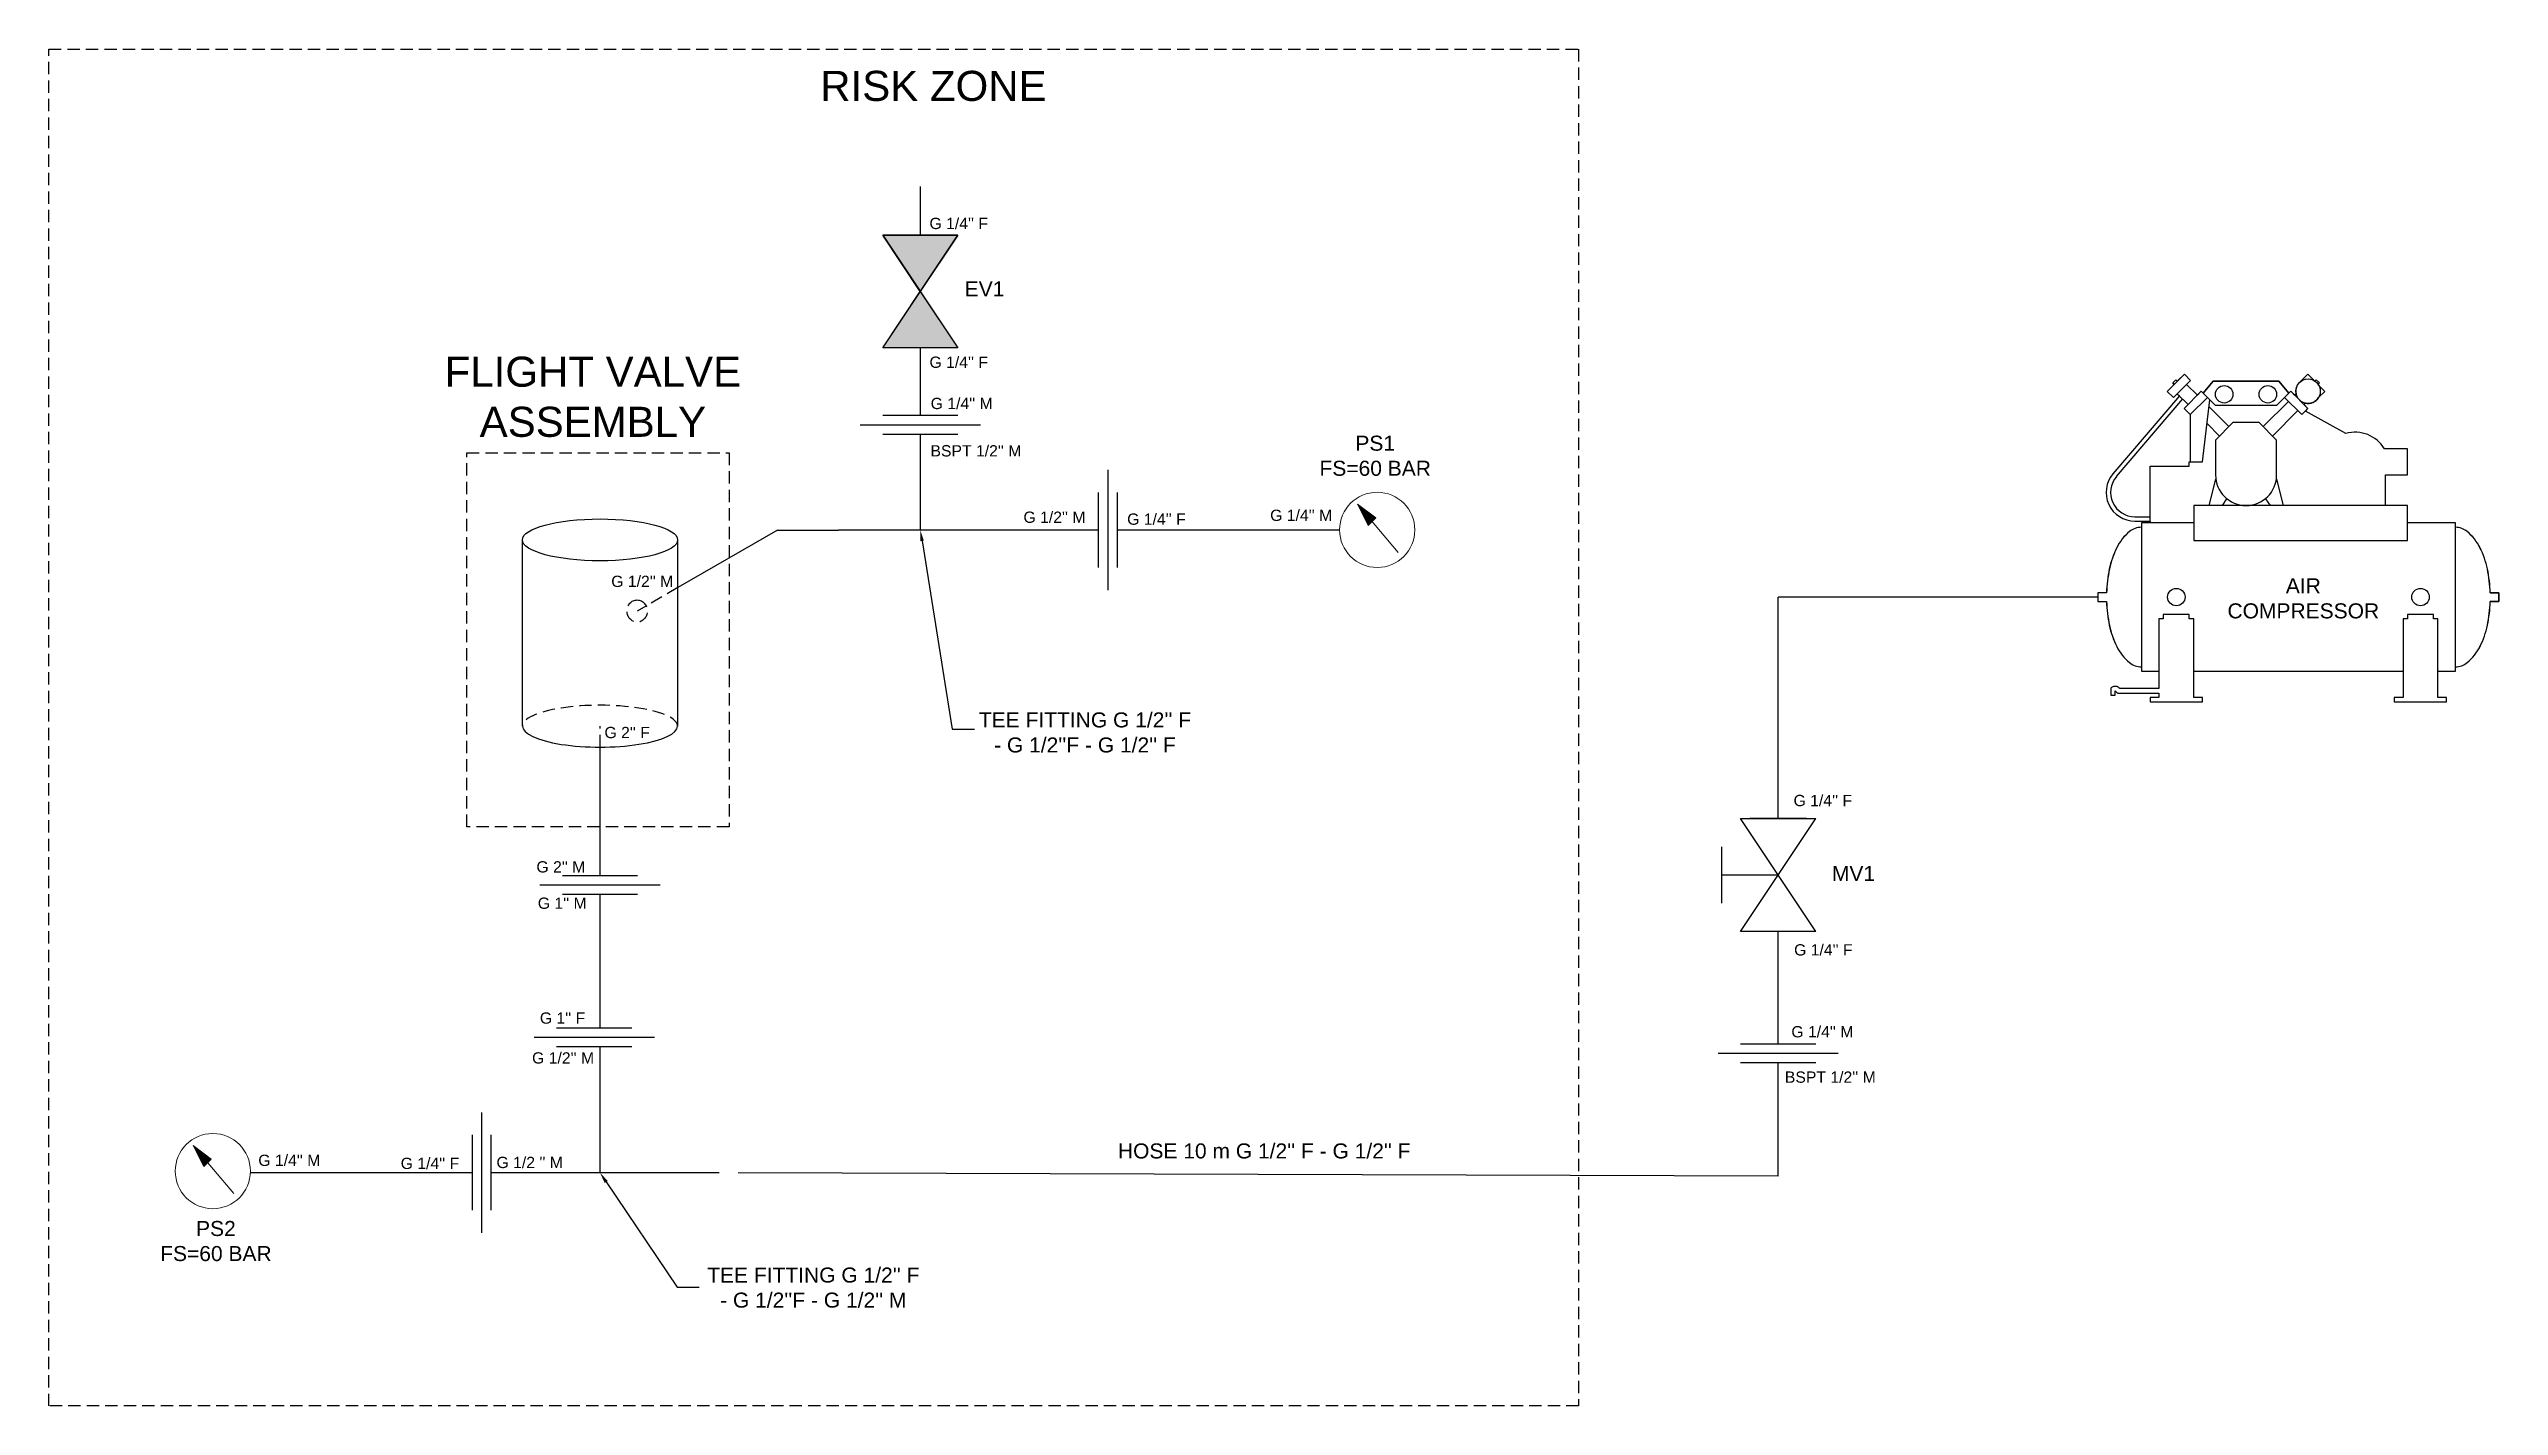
# Model space of a CAD drawing. Header units: millimetres. Extents: x 3511.9 to 3551.7, y 1301 to 1323.
import ezdxf
from ezdxf import colors
from ezdxf.entities.mleader import LeaderData, LeaderLine
from ezdxf.enums import TextEntityAlignment as Align
from ezdxf.math import Vec2, Vec3

# ---------------------------------------------------------------- set-up
doc = ezdxf.new("R2010")
doc.units = ezdxf.units.MM
doc.linetypes.add('TransientTextAxis', pattern=[0.3, 0.2, -0.1, 0, 0])
doc.layers.add('SYMS', color=7, linetype='Continuous')
doc.styles.add('SIMPLEX', font='SIMPLEX')
doc.styles.get("Standard").update_dxf_attribs({"font": 'arial.ttf'})
doc.styles.add('WD', font='romans.shx')

# ---------------------------------------------------------------- blocks, each defined once
blk = doc.blocks.new('HC1_AIR_COMPRESSOR')
at = {"ltscale": 3.2258}
for p, q in [((0.498, 1.473), (0.621, 1.596)), ((0.621, 1.596), (0.665, 1.552)), ((1.505, 1.596), (1.46, 1.552)), ((1.548, 1.553), (1.505, 1.596)), ((0.585, 1.443), (0.109, 0.883)), ((0.607, 1.42), (0.133, 0.863)), ((0.542, 1.429), (0.498, 1.473)), ((0.537, 1.535), (0.559, 1.557)), ((0.548, 1.524), (0.537, 1.535)), ((0.665, 1.552), (0.542, 1.429)), ((0.559, 1.557), (0.57, 1.546)), ((0.648, 1.38), (0.57, 1.457)), ((0.619, 1.352), (0.742, 1.475)), ((0.714, 1.446), (0.637, 1.524)), ((0.786, 1.43), (0.663, 1.308)), ((0.742, 1.475), (0.842, 1.375)), ((0.75, 0.969), (0.804, 1.412)), ((0.756, 1.46), (0.828, 1.547)), ((0.828, 1.547), (1.297, 1.547)), ((1.284, 1.375), (1.383, 1.475)), ((1.297, 1.547), (1.369, 1.46)), ((1.462, 1.308), (1.339, 1.43)), ((1.383, 1.475), (1.506, 1.352)), ((1.411, 1.446), (1.421, 1.456)), ((1.46, 1.552), (1.462, 1.551)), ((1.566, 1.557), (1.555, 1.546)), ((1.588, 1.535), (1.566, 1.557)), ((1.577, 1.524), (1.588, 1.535)), ((1.582, 1.43), (1.583, 1.429)), ((1.583, 1.429), (1.628, 1.473)), ((1.628, 1.473), (1.585, 1.516)), ((0.663, 1.308), (0.619, 1.352)), ((0.663, 1.308), (0.663, 0.969)), ((0.873, 1.154), (0.784, 1.244)), ((0.94, 1.221), (0.798, 1.362)), ((0.842, 1.375), (1.284, 1.375)), ((0.969, 1.25), (0.844, 1.125)), ((1.156, 1.25), (0.969, 1.25)), ((1.281, 1.125), (1.156, 1.25)), ((1.186, 1.221), (1.367, 1.402)), ((1.252, 1.154), (1.434, 1.336)), ((1.506, 1.352), (1.462, 1.308)), ((1.478, 1.38), (1.487, 1.39)), ((1.777, 1.172), (1.488, 1.333)), ((0.844, 1.125), (0.844, 0.875)), ((1.281, 0.875), (1.281, 1.125)), ((2.219, 1.062), (2.054, 1.062)), ((2.219, 0.875), (2.219, 1.062)), ((0.375, 0.531), (0.375, 0.937)), ((0.375, 0.937), (0.656, 0.937)), ((0.656, 0.937), (0.656, 0.969)), ((0.656, 0.969), (0.75, 0.969)), ((0.844, 0.844), (0.797, 0.656)), ((0.922, 0.703), (0.891, 0.656)), ((1.203, 0.703), (1.235, 0.656)), ((1.281, 0.844), (1.328, 0.656)), ((2.063, 0.656), (2.063, 0.875)), ((2.063, 0.875), (2.219, 0.875)), ((0.266, 0.576), (0.375, 0.576)), ((0.266, 0.544), (0.375, 0.544)), ((0.688, 0.531), (0.313, 0.531)), ((0.313, 0.531), (0.313, -0.531)), ((0.688, 0.656), (0.688, 0.406)), ((2.219, 0.656), (0.688, 0.656)), ((2.219, 0.406), (2.219, 0.656)), ((2.563, 0.531), (2.219, 0.531)), ((2.563, -0.531), (2.563, 0.531)), ((0.688, 0.406), (2.219, 0.406)), ((0.063, 0.031), (0, 0.031)), ((0, 0.031), (0, -0.031)), ((2.812, 0.031), (2.875, 0.031)), ((2.875, 0.031), (2.875, -0.031)), ((0, -0.031), (0.063, -0.031)), ((0.469, -0.156), (0.438, -0.156)), ((0.438, -0.156), (0.438, -0.656)), ((0.469, -0.125), (0.469, -0.156)), ((0.656, -0.125), (0.469, -0.125)), ((0.656, -0.156), (0.656, -0.125)), ((0.688, -0.156), (0.656, -0.156)), ((0.688, -0.719), (0.688, -0.156)), ((2.219, -0.156), (2.188, -0.156)), ((2.188, -0.156), (2.188, -0.719)), ((2.219, -0.125), (2.219, -0.156)), ((2.406, -0.125), (2.219, -0.125)), ((2.406, -0.156), (2.406, -0.125)), ((2.438, -0.156), (2.406, -0.156)), ((2.438, -0.719), (2.438, -0.156)), ((2.875, -0.031), (2.812, -0.031)), ((0.094, -0.656), (0.094, -0.703)), ((0.125, -0.703), (0.125, -0.672)), ((0.125, -0.672), (0.141, -0.688)), ((0.141, -0.688), (0.438, -0.688)), ((0.438, -0.656), (0.156, -0.656)), ((0.313, -0.531), (0.438, -0.531)), ((0.438, -0.688), (0.438, -0.719)), ((0.688, -0.531), (2.188, -0.531)), ((2.438, -0.531), (2.563, -0.531)), ((0.094, -0.703), (0.125, -0.703)), ((0.438, -0.719), (0.375, -0.719)), ((0.375, -0.719), (0.375, -0.75)), ((0.75, -0.719), (0.688, -0.719)), ((0.75, -0.75), (0.75, -0.719)), ((2.188, -0.719), (2.125, -0.719)), ((2.125, -0.719), (2.125, -0.75)), ((2.125, -0.75), (2.5, -0.75)), ((2.5, -0.719), (2.438, -0.719)), ((2.5, -0.75), (2.5, -0.719))]:
    blk.add_line(p, q, dxfattribs=at)
at = {"ltscale": 25.4, "flags": 128}
blk.add_lwpolyline([(2.792, 0.202, 0.064948), (2.739, 0.354, 0.104203), (2.647, 0.469, 0.174705), (2.563, 0.5), (2.563, 0.531), (2.219, 0.531), (2.219, 0.656), (2.063, 0.656), (2.063, 0.875), (2.219, 0.875), (2.219, 1.062), (2.054, 1.062, 0.339438), (1.777, 1.172), (1.488, 1.333), (1.506, 1.352), (1.478, 1.38), (1.487, 1.39, 0.324447), (1.582, 1.43), (1.583, 1.429), (1.628, 1.473), (1.577, 1.524), (1.588, 1.535), (1.566, 1.557), (1.555, 1.546), (1.505, 1.596), (1.46, 1.552), (1.462, 1.551, 0.324447), (1.421, 1.456), (1.411, 1.446), (1.383, 1.475), (1.369, 1.46), (1.297, 1.547), (0.828, 1.547), (0.756, 1.46), (0.742, 1.475), (0.714, 1.446), (0.637, 1.524), (0.665, 1.552), (0.621, 1.596), (0.57, 1.546), (0.559, 1.557), (0.537, 1.535), (0.548, 1.524), (0.498, 1.473), (0.542, 1.429), (0.57, 1.457), (0.585, 1.443), (0.109, 0.883, 0.639378), (0.266, 0.544), (0.375, 0.544), (0.375, 0.531), (0.313, 0.531), (0.313, 0.5, 0.174705), (0.228, 0.469, 0.104203), (0.136, 0.354, 0.064948), (0.083, 0.202, 0.043245), (0.063, 0.031), (0, 0.031), (0, -0.031), (0.063, -0.031, 0.043245), (0.083, -0.202, 0.064948), (0.136, -0.354, 0.104203), (0.228, -0.469, 0.174705), (0.313, -0.5), (0.313, -0.531), (0.438, -0.531), (0.438, -0.656), (0.156, -0.656, 0.168649), (0.154, -0.651, 0.105215), (0.147, -0.645, 0.067398), (0.138, -0.641, 0.053549), (0.125, -0.64, 0.053549), (0.113, -0.641, 0.067398), (0.103, -0.645, 0.105215), (0.096, -0.651, 0.168649), (0.094, -0.656), (0.094, -0.703), (0.125, -0.703), (0.125, -0.672), (0.141, -0.688), (0.438, -0.688), (0.438, -0.719), (0.375, -0.719), (0.375, -0.75), (0.75, -0.75), (0.75, -0.719), (0.688, -0.719), (0.688, -0.531), (2.188, -0.531), (2.188, -0.719), (2.125, -0.719), (2.125, -0.75), (2.5, -0.75), (2.5, -0.719), (2.438, -0.719), (2.438, -0.531), (2.563, -0.531), (2.563, -0.5, 0.174705), (2.647, -0.469, 0.104203), (2.739, -0.354, 0.064948), (2.792, -0.202, 0.043245), (2.812, -0.031), (2.875, -0.031), (2.875, 0.031), (2.812, 0.031, 0.043245)], format="xyb", close=True, dxfattribs=at)
at = {"ltscale": 3.2258}
for centre, radius in [((0.906, 1.453), 0.0625), ((1.219, 1.453), 0.0625), ((1.507, 1.475), 0.0879), ((0.563, 0), 0.0625), ((2.313, 0), 0.0625)]:
    blk.add_circle(centre, radius, dxfattribs=at)
for centre, radius, start, end in [((1.844, 0.937), 0.244, 30.807, 105.8036), ((0.266, 0.75), 0.206, 139.6241, 270), ((0.266, 0.75), 0.174, 139.6241, 270), ((1.063, 0.875), 0.219, 180, 0), ((0.69, 0.077), 0.619, 153.4349, 168.2991), ((0.457, 0.193), 0.359, 129.6393, 153.4349), ((0.313, 0.367), 0.133, 90, 129.6393), ((2.563, 0.367), 0.133, 50.3607, 90), ((2.418, 0.193), 0.359, 26.5651, 50.3607), ((2.186, 0.077), 0.619, 11.7009, 26.5651), ((1.06, 0), 0.997, 168.2991, 178.204), ((1.816, 0), 0.997, 1.796, 11.7009), ((1.06, 0), 0.997, 181.796, 191.7009), ((1.816, 0), 0.997, 348.2991, 358.204), ((0.69, -0.077), 0.619, 191.7009, 206.5651), ((2.186, -0.077), 0.619, 333.4349, 348.2991), ((0.457, -0.193), 0.359, 206.5651, 230.3607), ((0.313, -0.367), 0.133, 230.3607, 270), ((2.563, -0.367), 0.133, 270, 309.6393), ((2.418, -0.193), 0.359, 309.6393, 333.4349), ((0.103, -0.656), 0.00906, 141.7088, 180), ((0.114, -0.665), 0.0225, 117.6838, 141.7088), ((0.121, -0.678), 0.0376, 102.2607, 117.6838), ((0.125, -0.699), 0.0594, 90, 102.2607), ((0.125, -0.699), 0.0594, 77.7393, 90), ((0.13, -0.678), 0.0376, 62.3162, 77.7393), ((0.137, -0.665), 0.0225, 38.2912, 62.3162), ((0.147, -0.656), 0.00906, 0, 38.2912)]:
    blk.add_arc(centre, radius, start, end, dxfattribs=at)
at = {"style": 'WD'}
blk.add_attdef('XREF', (2.671, 0.574), '', height=0.0625, rotation=0.0625, dxfattribs=at)
for tag, p in [('INST', (1.439, 0.172)), ('LOC', (1.435, -0.001)), ('TAG1', (1.422, -0.199))]:
    blk.add_attdef(tag, text='', height=0.125, dxfattribs=at).set_placement(p, align=Align.CENTER)
blk.add_attdef('TERM01', text='', height=0.0625, dxfattribs=at).set_placement((-0.041, 0.022), align=Align.RIGHT)
for tag, p, height in [('X4TERM01', (0, 0), 0.005), ('X1TERM02', (2.875, 0), 0.005), ('TERM02', (2.884, 0.019), 0.0625), ('RATING1', (2.884, -0.181), 0.125), ('DESC1', (2.884, -0.397), 0.125), ('DESC2', (2.884, -0.581), 0.125), ('DESC3', (2.884, -0.771), 0.125), ('WDTAGALT', (2.893, -0.965), 0.125)]:
    blk.add_attdef(tag, p, '', height=height, dxfattribs=at)
at = {"style": 'WD', "flags": 1}
for tag, p in [('WDTYPE', (1.945, -0.322)), ('FAMILY', (2.079, -0.218)), ('CAT', (2.076, -0.25)), ('MFG', (2.078, -0.285)), ('ASSYCODE', (2.106, -0.32))]:
    blk.add_attdef(tag, text='', height=0.01, dxfattribs=at).set_placement(p, align=Align.CENTER)
blk = doc.blocks.new('VFI1_UNION')
at = {"ltscale": 3.2258}
for p, q in [((-0.4, -0.063), (0.4, -0.063)), ((-0.25, 0), (0.25, 0)), ((-0.25, -0.125), (0.25, -0.125))]:
    blk.add_line(p, q, dxfattribs=at)
at = {"style": 'WD'}
blk.add_attdef('WDTAGALT', text='', height=0.125, dxfattribs=at).set_placement((-0.035, 0.116), align=Align.RIGHT)
for tag, p, height in [('RATING1', (0.136, 0.123), 0.125), ('X2TERM02', (0, 0), 0.005), ('TERM02', (0.008, 0.013), 0.0625), ('X8TERM01', (0, -0.125), 0.005), ('TERM01', (0.017, -0.206), 0.0625), ('DESC1', (-0.937, -0.297), 0.125), ('DESC2', (-0.937, -0.481), 0.125), ('DESC3', (-0.937, -0.671), 0.125)]:
    blk.add_attdef(tag, p, '', height=height, dxfattribs=at)
at = {"style": 'WD', "flags": 1}
for tag, height, p in [('WDTYPE', 0.01, (0.506, -0.167)), ('FAMILY', 0.01, (0.614, -0.146)), ('INST', 0.125, (0.078, -0.384)), ('CAT', 0.01, (0.614, -0.19)), ('MFG', 0.01, (0.615, -0.222)), ('ASSYCODE', 0.01, (0.643, -0.251)), ('LOC', 0.125, (0.054, -0.545)), ('TAG1', 0.125, (0.072, -0.755))]:
    blk.add_attdef(tag, text='', height=height, dxfattribs=at).set_placement(p, align=Align.CENTER)
at = {"style": 'WD'}
blk.add_attdef('XREF', text='', height=0.0625, rotation=0.0625, dxfattribs=at).set_placement((0.597, -0.011), align=Align.TOP_CENTER)
blk = doc.blocks.new('HMT1_PRESSURE_GAUGE')
blk.add_hatch(color=7).paths.add_polyline_path([(-0.13, 0.17), (-0.06, 0.03), (-0.01, 0.08)])
at = {"color": 7, "linetype": 'Continuous', "lineweight": 0, "ltscale": 645.15999}
for p, q in [((-0.13, 0.17), (0.14, -0.15)), ((-0.13, 0.17), (-0.06, 0.03)), ((-0.13, 0.17), (-0.01, 0.08)), ((-0.06, 0.03), (-0.01, 0.08))]:
    blk.add_line(p, q, dxfattribs=at)
at = {"color": 255, "linetype": 'Continuous', "lineweight": 0, "ltscale": 25.4, "flags": 128}
blk.add_lwpolyline([(-0.13, 0.17), (-0.06, 0.03), (-0.01, 0.08)], close=True, dxfattribs=at)
at = {"color": 7, "linetype": 'Continuous', "lineweight": 0, "ltscale": 645.15999}
blk.add_circle((0, 0), 0.25, dxfattribs=at)
at = {"style": 'WD', "width": 0.7}
for tag, p in [('INST', (-0.01, 0.531)), ('LOC', (-0.01, 0.406)), ('TAG1', (-0.01, 0.281)), ('DESC1', (0.021, -0.375)), ('DESC2', (0.021, -0.5)), ('DESC3', (0.021, -0.625)), ('WDTAGALT', (0.021, -0.75))]:
    blk.add_attdef(tag, text='', height=0.0938, dxfattribs=at).set_placement(p, align=Align.CENTER)
blk.add_attdef('TERM01', text='', height=0.0625, dxfattribs=at).set_placement((-0.281, 0.031), align=Align.RIGHT)
at = {"style": 'WD'}
for tag, p, height, flags in [('X4TERM01', (-0.25, 0), 0.005, 1), ('X1TERM02', (0.25, 0), 0.005, 1), ('FAMILY', (-0.052, -0.062), 0.01, 9), ('WDBLKNAM', (-0.052, -0.187), 0.01, 9)]:
    blk.add_attdef(tag, p, '', height=height, dxfattribs=dict(at, flags=flags))
at = {"flags": 1}
blk.add_attdef('WDTYPE', (0.094, 0.094), '', height=0.01, dxfattribs=at)
at = {"style": 'WD', "width": 0.7}
for tag, p, height in [('TERM02', (0.281, 0.031), 0.0625), ('RATING1', (0.281, -0.187), 0.0938)]:
    blk.add_attdef(tag, p, '', height=height, dxfattribs=at)
at = {"style": 'WD'}
blk.add_attdef('XREF', text='', height=0.0625, dxfattribs=at).set_placement((-0.281, -0.156), align=Align.RIGHT)
at = {"linetype": 'Continuous', "style": 'WD', "flags": 9}
for tag, p in [('ASSYCODE', (-0.052, -0.156)), ('CAT', (-0.052, -0.094)), ('MFG', (-0.052, -0.125))]:
    blk.add_attdef(tag, p, '', height=0.01, dxfattribs=at)
blk = doc.blocks.new('VGVA1_GATE_VALVE_CLOS')
h = blk.add_hatch(color=256)
h.paths.add_polyline_path([(0, 0), (0.25, 0.375), (-0.25, 0.375)])
h.paths.add_polyline_path([(-0.25, -0.375), (0.25, -0.375), (0, 0)])
h.paths.add_polyline_path([(-0.001, -0.001), (0.039, -0.001), (0.039, 0.006), (-0.001, 0.006)], flags=9)
h.paths.add_polyline_path([(0.062, -0.004), (0.439, -0.004), (0.439, 0.09), (0.062, 0.09)], flags=9)
h.paths.add_polyline_path([(-0.001, 0.374), (0.039, 0.374), (0.039, 0.381), (-0.001, 0.381)], flags=9)
h.paths.add_polyline_path([(-0.001, -0.376), (0.037, -0.376), (0.037, -0.369), (-0.001, -0.369)], flags=9)
at = {"ltscale": 3.2258}
for p, q in [((-0.25, 0.375), (0.25, -0.375)), ((-0.25, -0.375), (0.25, 0.375)), ((0.25, 0.375), (-0.25, 0.375)), ((0.25, -0.375), (-0.25, -0.375))]:
    blk.add_line(p, q, dxfattribs=at)
at = {"ltscale": 25.4, "flags": 128}
for points in [[(0.25, 0.375), (0, 0), (-0.25, 0.375)], [(-0.25, -0.375), (0, 0), (0.25, -0.375)]]:
    blk.add_lwpolyline(points, close=True, dxfattribs=at)
at = {"style": 'WD', "flags": 1}
for tag, p in [('INST', (-0.294, 0.207)), ('LOC', (-0.294, 0.031)), ('TAG1', (-0.294, -0.159))]:
    blk.add_attdef(tag, text='', height=0.125, dxfattribs=at).set_placement(p, align=Align.RIGHT)
at = {"style": 'WD'}
for tag, p, height in [('X2TERM03', (0, 0.375), 0.005), ('TERM03', (0.02, 0.388), 0.0625), ('X1TERM02', (0, 0), 0.005), ('TERM02', (0.075, 0.012), 0.0625), ('RATING1', (0.274, -0.186), 0.125), ('DESC1', (0.274, -0.403), 0.125), ('X8TERM01', (0, -0.375), 0.005), ('TERM01', (0.029, -0.455), 0.0625), ('DESC2', (0.274, -0.586), 0.125), ('DESC3', (0.274, -0.776), 0.125), ('WDTAGALT', (0.274, -0.944), 0.125)]:
    blk.add_attdef(tag, p, '', height=height, dxfattribs=at)
blk.add_attdef('XREF', text='', height=0.0625, rotation=0.0625, dxfattribs=at).set_placement((0.362, 0.365), align=Align.TOP_CENTER)
at = {"style": 'WD', "flags": 1}
for tag, p in [('WDTYPE', (-0.37, -0.287)), ('FAMILY', (-0.378, -0.346)), ('CAT', (-0.378, -0.391)), ('MFG', (-0.376, -0.422)), ('ASSYCODE', (-0.348, -0.451))]:
    blk.add_attdef(tag, text='', height=0.01, dxfattribs=at).set_placement(p, align=Align.CENTER)
blk = doc.blocks.new('VGVA1_SCREW_DOWN_VALVE')
for p, q in [((0.25, -0.375), (-0.25, 0.375)), ((-0.25, -0.375), (0.25, 0.375)), ((-0.25, 0.375), (0.25, 0.375)), ((0.187, 0.375), (-0.188, 0.375)), ((-0.375, -0.188), (-0.375, 0.187)), ((-0.375, 0), (0, 0)), ((0.25, -0.375), (-0.25, -0.375)), ((0.187, -0.375), (-0.188, -0.375))]:
    blk.add_line(p, q)
at = {"style": 'WD'}
for tag, p, height in [('X2TERM02', (0, 0.375), 0.005), ('TERM02', (0.009, 0.388), 0.0625), ('RATING1', (0.272, -0.134), 0.125), ('DESC1', (0.272, -0.35), 0.125), ('X8TERM01', (0, -0.375), 0.005), ('TERM01', (0.026, -0.447), 0.0625), ('DESC2', (0.272, -0.534), 0.125), ('DESC3', (0.272, -0.724), 0.125), ('WDTAGALT', (0.272, -0.9), 0.125)]:
    blk.add_attdef(tag, p, '', height=height, dxfattribs=at)
blk.add_attdef('XREF', text='', height=0.0625, rotation=0.0625, dxfattribs=at).set_placement((0.4, 0.326), align=Align.TOP_CENTER)
at = {"style": 'WD', "width": 0.7, "flags": 1}
blk.add_attdef('TAG1', text='', height=0.125, dxfattribs=at).set_placement((-0.476, 0.108), align=Align.RIGHT)
at = {"style": 'WD', "width": 0.7}
for tag, p in [('INST', (-0.476, -0.068)), ('LOC', (-0.476, -0.235))]:
    blk.add_attdef(tag, text='', height=0.125, dxfattribs=at).set_placement(p, align=Align.RIGHT)
at = {"style": 'WD', "flags": 1}
for tag, p in [('WDTYPE', (-0.168, -0.021)), ('FAMILY', (-0.158, -0.04)), ('CAT', (-0.158, -0.085)), ('MFG', (-0.157, -0.116)), ('ASSYCODE', (-0.129, -0.145))]:
    blk.add_attdef(tag, text='', height=0.01, dxfattribs=at).set_placement(p, align=Align.CENTER)

msp = doc.modelspace()

# ---------------------------------------------------------------- linework, layer by layer
for p, q in [((3526.052, 1320.757), (3526.052, 1319.968)), ((3526.052, 1318.138), (3526.052, 1317.048)), ((3526.052, 1316.743), (3526.052, 1315.186)), ((3523.736, 1315.186), (3522.116, 1314.251)), ((3523.736, 1315.186), (3524.725, 1315.186)), ((3528.944, 1315.186), (3524.725, 1315.186)), ((3532.855, 1315.186), (3529.249, 1315.186)), ((3519.597, 1312.003), (3519.597, 1315.033)), ((3522.116, 1312.003), (3522.116, 1315.026)), ((3539.968, 1312.291), (3539.968, 1314.098)), ((3545.152, 1314.098), (3539.968, 1314.098)), ((3539.968, 1310.507), (3539.968, 1312.291)), ((3520.856, 1309.584), (3520.856, 1311.664)), ((3520.856, 1307.113), (3520.856, 1309.279)), ((3539.968, 1306.853), (3539.968, 1308.675)), ((3520.856, 1304.761), (3520.856, 1306.809)), ((3539.968, 1304.706), (3539.968, 1306.549)), ((3518.787, 1304.761), (3515.184, 1304.761)), ((3522.79, 1304.761), (3519.092, 1304.761)), ((3539.968, 1304.706), (3523.095, 1304.761))]:
    msp.add_line(p, q)
at = {"linetype": 'TransientTextAxis'}
for p, q in [((3522.116, 1314.251), (3521.458, 1313.871)), ((3520.856, 1311.664), (3520.856, 1312.004))]:
    msp.add_line(p, q, dxfattribs=at)
at = {"color": 240, "linetype": 'TransientTextAxis', "true_color": 0xed1f24}
msp.add_lwpolyline([(3511.917, 1322.987), (3536.73, 1322.987), (3536.73, 1300.978), (3511.917, 1300.978)], close=True, dxfattribs=at)
at = {"color": 30, "linetype": 'TransientTextAxis', "true_color": 0xf8991e}
msp.add_lwpolyline([(3518.697, 1316.439), (3522.95, 1316.439), (3522.95, 1310.369), (3518.697, 1310.369)], close=True, dxfattribs=at)
msp.add_ellipse((3520.856, 1315.026), major_axis=(-1.259, 0), ratio=0.269859)
at = {"linetype": 'TransientTextAxis'}
msp.add_ellipse((3521.458, 1313.871), major_axis=(0, 0.18), ratio=0.915912, dxfattribs=at)
msp.add_ellipse((3520.856, 1312.004), major_axis=(1.259, 0), ratio=0.269859, start_param=6.282429, end_param=9.426756, dxfattribs=at)
msp.add_ellipse((3520.856, 1312.004), major_axis=(-1.259, 0), ratio=0.269859, start_param=6.282429, end_param=9.426756)

# ---------------------------------------------------------------- block references
at = {"layer": 'SYMS'}
for name, p, xscale, yscale, zscale in [('VGVA1_GATE_VALVE_CLOS', (3526.052, 1319.053), 2.438902001164822, 2.438902001164822, 2.438902001164822), ('HC1_AIR_COMPRESSOR', (3545.152, 1314.098), 2.263888782651718, 2.263888782651718, 2.263888782651718), ('VFI1_UNION', (3526.052, 1317.048), 2.438902001164822, 2.438902001164822, 2.438902001164822), ('HMT1_PRESSURE_GAUGE', (3533.463, 1315.188), 2.438902001164822, 2.438902001164822, 2.438902001164822), ('VGVA1_SCREW_DOWN_VALVE', (3539.968, 1309.591), 2.443509331734847, 2.443509331734847, 2.443509331734847), ('VFI1_UNION', (3520.856, 1309.584), 2.438902001164822, 2.438902001164822, 2.438902001164822), ('VFI1_UNION', (3520.762, 1307.113), 2.438902001164822, 2.438902001164822, 2.438902001164822), ('VFI1_UNION', (3539.968, 1306.853), 2.438902001164822, 2.438902001164822, 2.438902001164822), ('HMT1_PRESSURE_GAUGE', (3514.575, 1304.788), 2.438902001164822, 2.438902001164822, 2.438902001164822)]:
    msp.add_blockref(name, p, dxfattribs=dict(at, xscale=xscale, yscale=yscale, zscale=zscale))
at = {"layer": 'SYMS', "xscale": 2.438902001164822, "yscale": 2.438902001164822, "zscale": 2.438902001164822, "rotation": 90}
for p in [(3528.944, 1315.186), (3518.787, 1304.764)]:
    msp.add_blockref('VFI1_UNION', p, dxfattribs=at)

# ---------------------------------------------------------------- texts
at = {"color": 1, "attachment_point": 5, "style": 'SIMPLEX'}
for s, width, heights, insert, char_height in [('{\\fArial|b0|i0|c0|p34;\\C240;\\c2367469;RISK ZONE}', 6.69679, [0], (3526.264, 1322.386), 0.48778), ("\\A1;{\\fArial|b0|i0|c0|p34;\\C85;\\c4766296;G 1/4\\H1x;'' F}", 1.24657, [0], (3526.675, 1320.157), 0.18292), ('{\\fArial|b0|i0|c0|p34;\\C152;\\c12285479;EV1}', 0.79708, [0], (3527.094, 1319.096), 0.24389), ('{\\fArial|b0|i0|c0|p34;\\C30;\\c2005496;FLIGHT VALVE ASSEMBLY}', 6.69679, [0], (3520.74, 1317.344), 0.48778), ("\\A1;{\\fArial|b0|i0|c0|p34;\\C85;\\c4766296;G 1/4\\H1x;'' F}", 1.24657, [0], (3526.675, 1317.906), 0.18292), ("\\A1;{\\fArial|b0|i0|c0|p34;\\C85;\\c4766296;G 1/4'' M}", 1.20528, [0], (3526.723, 1317.237), 0.18292), ('{\\fArial|b0|i0|c0|p34;\\C152;\\c12285479;PS1\\PFS=60 BAR}', 3.65671, [0.663], (3533.431, 1316.389), 0.24389), ("\\A1;{\\fArial|b0|i0|c0|p34;\\C85;\\c4766296;BSPT 1/2'' M}", 1.62136, [0.454], (3526.954, 1316.469), 0.18292), ("\\A1;{\\fArial|b0|i0|c0|p34;\\C85;\\c4766296;G 1/4'' M}", 1.24657, [0], (3532.23, 1315.423), 0.18292), ("\\A1;{\\fArial|b0|i0|c0|p34;\\C85;\\c4766296;G 1/2'' M}", 1.24657, [0], (3528.228, 1315.392), 0.18292), ("\\A1;{\\fArial|b0|i0|c0|p34;\\C85;\\c4766296;G 1/4'' F}", 1.24657, [0], (3529.882, 1315.361), 0.18292), ("\\A1;{\\fArial|b0|i0|c0|p34;\\C85;\\c4766296;G 1/2'' M}", 1.24657, [0], (3521.541, 1314.352), 0.18292), ('\\A1;{\\fArial|b0|i0|c0|p34;\\C152;\\c12285479;AIR\\PCOMPRESSOR}', 3.55539, [0], (3548.487, 1314.076), 0.24389), ("\\A1;{\\fArial|b0|i0|c0|p34;\\C85;\\c4766296;G 2'' F}", 1.24657, [0], (3521.296, 1311.9), 0.18292), ("\\A1;{\\fArial|b0|i0|c0|p34;\\C152;\\c12285479;TEE FITTING G 1/2'' F - G 1/2''F - G 1/2'' F   }", 3.55539, [0], (3528.723, 1311.901), 0.24389), ("\\A1;{\\fArial|b0|i0|c0|p34;\\C85;\\c4766296;G 1/4'' F}", 1.24657, [0], (3540.692, 1310.797), 0.18292), ("\\A1;{\\fArial|b0|i0|c0|p34;\\C85;\\c4766296;G 2'' M}", 1.24657, [0], (3520.221, 1309.721), 0.18292), ('{\\fArial|b0|i0|c0|p34;\\C152;\\c12285479;MV1}', 1.02483, [0.55], (3541.19, 1309.615), 0.24389), ("\\A1;{\\fArial|b0|i0|c0|p34;\\C85;\\c4766296;G 1'' M}", 1.24657, [0], (3520.243, 1309.132), 0.18292), ("\\A1;{\\fArial|b0|i0|c0|p34;\\C85;\\c4766296;G 1/4'' F}", 1.24657, [0], (3540.701, 1308.375), 0.18292), ("\\A1;{\\fArial|b0|i0|c0|p34;\\C85;\\c4766296;G 1'' F}", 1.24657, [0], (3520.248, 1307.269), 0.18292), ("\\A1;{\\fArial|b0|i0|c0|p34;\\C85;\\c4766296;G 1/4'' M}", 1.24657, [0], (3540.685, 1307.047), 0.18292), ("\\A1;{\\fArial|b0|i0|c0|p34;\\C85;\\c4766296;G 1/2'' M}", 1.24657, [0], (3520.257, 1306.622), 0.18292), ("\\A1;{\\fArial|b0|i0|c0|p34;\\C85;\\c4766296;BSPT 1/2'' M}", 1.45611, [0.491], (3540.814, 1306.311), 0.18292), ("\\A1;{\\fArial|b0|i0|c0|p34;\\C152;\\c12285479;HOSE 10 m G 1/2'' F - G 1/2'' F}", 5.31191, [0.417], (3531.631, 1305.113), 0.24389), ("\\A1;{\\fArial|b0|i0|c0|p34;\\C85;\\c4766296;G 1/4'' M}", 1.24657, [0], (3515.816, 1304.961), 0.18292), ("\\A1;{\\fArial|b0|i0|c0|p34;\\C85;\\c4766296;G 1/4'' F}", 1.24657, [0], (3518.097, 1304.912), 0.18292), ("\\A1;{\\fArial|b0|i0|c0|p34;\\C85;\\c4766296;G 1/2^I'' M}", 1.24657, [0], (3519.715, 1304.927), 0.18292), ('{\\fArial|b0|i0|c0|p34;\\C152;\\c12285479;PS2\\PFS=60 BAR}', 3.65671, [0.663], (3514.625, 1303.652), 0.24389), ("\\A1;{\\fArial|b0|i0|c0|p34;\\C152;\\c12285479;TEE FITTING G 1/2'' F - G 1/2''F - G 1/2'' M   }", 3.55539, [0], (3524.316, 1302.897), 0.24389)]:
    msp.add_mtext_dynamic_manual_height_columns(s, width=width, gutter_width=2.439, heights=heights, dxfattribs=dict(at, insert=insert, char_height=char_height))

# ---------------------------------------------------------------- leaders
ml = msp.add_multileader_mtext('Standard')
ml.set_content('', color=256)
ml.set_leader_properties()
ml.build(insert=Vec2(0, 0))
ml.multileader.update_dxf_attribs({"text_right_attachment_type": 6, "dogleg_length": 0.36, "arrow_head_size": 0.18})
ctx = ml.context
ctx.base_point, ctx.char_height, ctx.arrow_head_size, ctx.landing_gap_size, ctx.plane_origin = Vec3(3526.929, 1311.956), 0.18, 0.18, 0.09, Vec3(3526.676, 1315.186)
ctx.right_attachment = 6
notes = []
notes.append((ctx, [(0, (1, 1, 0), (3526.569, 1311.956), (1, 0), 0.36, [(0, [(3526.052, 1315.186)], 0, [])])]))
ctx.mtext.insert, ctx.mtext.flow_direction = Vec3(3527.019, 1312.046), 5
ml = msp.add_multileader_mtext('Standard')
ml.set_content('', color=256)
ml.set_leader_properties()
ml.build(insert=Vec2(0, 0))
ml.multileader.update_dxf_attribs({"text_right_attachment_type": 6, "dogleg_length": 0.36, "arrow_head_size": 0.18})
ctx = ml.context
ctx.base_point, ctx.char_height, ctx.arrow_head_size, ctx.landing_gap_size, ctx.plane_origin = Vec3(3522.466, 1302.903), 0.18, 0.18, 0.09, Vec3(3521.612, 1304.664)
ctx.right_attachment = 6
notes.append((ctx, [(0, (1, 1, 0), (3522.106, 1302.903), (1, 0), 0.36, [(0, [(3520.856, 1304.761)], 0, [])])]))
ctx.mtext.insert, ctx.mtext.flow_direction = Vec3(3522.556, 1302.993), 5
for ctx, leaders in notes:
    for number, flags, end, landing, length, lines in leaders:
        leader = LeaderData()
        leader.index, (leader.has_last_leader_line, leader.has_dogleg_vector, leader.attachment_direction) = number, flags
        leader.last_leader_point, leader.dogleg_vector, leader.dogleg_length = Vec3(end), Vec3(landing), length
        for number, points, colour, breaks in lines:
            line = LeaderLine()
            line.index, line.vertices, line.color, line.breaks = number, Vec3.list(points), colors.encode_raw_color(colour), breaks
            leader.lines.append(line)
        ctx.leaders.append(leader)

doc.saveas('drawing.dxf')
